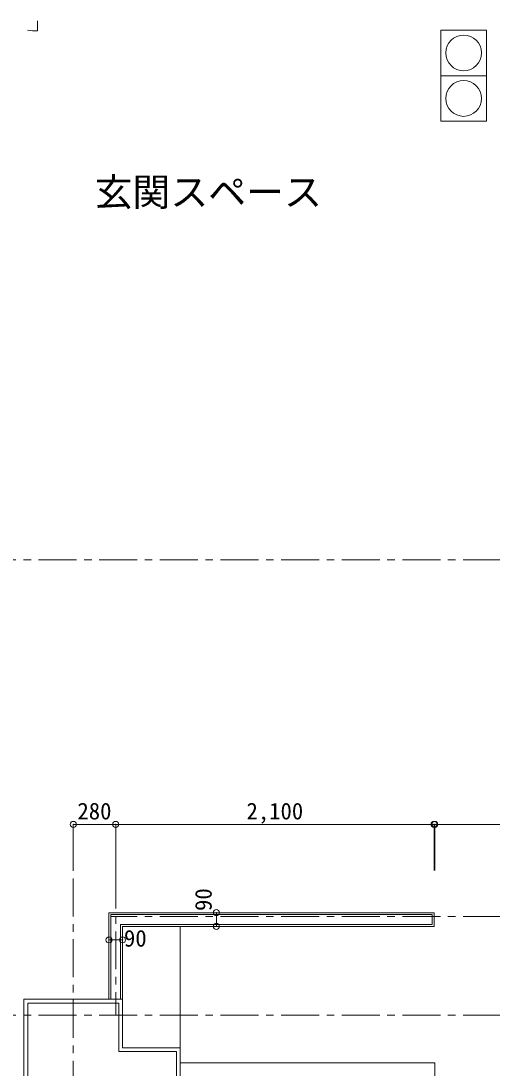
# Model space of a CAD drawing. Units: millimetres at full size, sheet at 1:50. Extents: x -19990 to 20111, y -13076 to 12993.
# Drawn here: x 1214 to 4322, y -3226 to 3673 of the extents above; entities that cross this region are included whole.
import ezdxf
from ezdxf.enums import TextEntityAlignment as Align

# ---------------------------------------------------------------- set-up
doc = ezdxf.new("R2010")
doc.units = ezdxf.units.MM
doc.header["$LTSCALE"] = 50
doc.header["$PDMODE"] = 32
doc.header["$PDSIZE"] = 40
doc.linetypes.add('CHAIN1', pattern=[8, 5, -1, 1, -1])
for name, color, linetype, lineweight in [('1-1_表（文字_固定）', 4, 'Continuous', 9), ('1-2', 3, 'Continuous', 18), ('1-3', 7, 'Continuous', 13), ('1-6', 7, 'Continuous', 13), ('1-8', 4, 'Continuous', 9), ('1-B', 7, 'Continuous', 13), ('1-D_寸法', 6, 'Continuous', 9)]:
    doc.layers.add(name, color=color, linetype=linetype, lineweight=lineweight)
doc.layers.add('1-5_建具姿図', color=3, linetype='Continuous')
doc.styles.add('ＭＳ ゴシック', font='')
doc.styles.get('ＭＳ ゴシック').set_extended_font_data('MS Gothic')

msp = doc.modelspace()

# ---------------------------------------------------------------- linework, layer by layer
at = {"layer": '1-1_表（文字_固定）', "linetype": 'CHAIN1'}
for p, q in [((12781.09, 122.83), (-15740.39, 122.83)), ((1559.61, -9827.17), (1559.61, -1772.06)), ((1839.61, -1925.17), (1839.61, -2877.17)), ((12781.09, -2227.17), (1807.11, -2227.17)), ((12781.09, -2877.17), (-15740.39, -2877.17))]:
    msp.add_line(p, q, dxfattribs=at)
at = {"layer": '1-1_表（文字_固定）', "color": 7, "lineweight": 13}
for q in [(3939.61, -1925.17), (5419.61, -1620.67)]:
    msp.add_line((3939.61, -1620.67), q, dxfattribs=at)
at = {"layer": '1-1_表（文字_固定）', "color": 2}
msp.add_point((3939.61, -1620.67), dxfattribs=at)
at = {"layer": '1-2'}
for p, q in [((1794.61, -2772.17), (1794.61, -2202.17)), ((1794.61, -2202.17), (3939.61, -2202.17)), ((1884.61, -2772.17), (1884.61, -2292.17)), ((1884.61, -3092.17), (1884.61, -2772.17)), ((2264.61, -3092.17), (1884.61, -3092.17)), ((2264.61, -3692.17), (2264.61, -3092.17))]:
    msp.add_line(p, q, dxfattribs=at)
for points in [[(1884.61, -2292.17), (3939.61, -2292.17), (3939.61, -2202.17)], [(1234.61, -3622.17), (1234.61, -2772.17), (1884.61, -2772.17)]]:
    msp.add_lwpolyline(points, dxfattribs=at)
at = {"layer": '1-3'}
for p, q in [((1859.61, -2797.17), (1859.61, -3117.17)), ((2239.61, -3117.17), (1859.61, -3117.17)), ((2239.61, -3717.17), (2239.61, -3117.17))]:
    msp.add_line(p, q, dxfattribs=at)
msp.add_lwpolyline([(1859.61, -3597.17), (1259.61, -3597.17), (1259.61, -2797.17), (1859.61, -2797.17)], dxfattribs=at)
at = {"layer": '1-6'}
for p, q in [((1559.61, -1620.67), (1559.61, -1925.17)), ((1559.61, -1620.67), (1839.61, -1620.67)), ((1839.61, -1620.67), (1839.61, -1925.17)), ((1839.61, -1620.67), (3939.61, -1620.67)), ((3939.61, -1620.67), (3939.61, -1925.17)), ((3944.61, -1620.67), (3944.61, -1925.17)), ((2504.01, -2292.17), (2504.01, -2202.17)), ((1794.61, -2381.13), (1884.61, -2381.13))]:
    msp.add_line(p, q, dxfattribs=at)
at = {"layer": '1-6', "color": 2}
for p in [(1559.61, -1620.67), (1839.61, -1620.67), (3939.61, -1620.67), (3944.61, -1620.67), (2504.01, -2202.17), (2504.01, -2292.17), (1794.61, -2381.13), (1884.61, -2381.13)]:
    msp.add_point(p, dxfattribs=at)
at = {"layer": '1-8'}
for p, q in [((1323.36, 3607.83), (1323.36, 3672.83)), ((3984.61, 3312.19), (3984.61, 3612.19)), ((4284.61, 3612.19), (3984.61, 3612.19)), ((4284.61, 3312.19), (4284.61, 3612.19)), ((4284.61, 3312.19), (3984.61, 3312.19)), ((3984.61, 3012.19), (3984.61, 3312.19)), ((4284.61, 3012.19), (4284.61, 3312.19)), ((4284.61, 3012.19), (3984.61, 3012.19)), ((1807.11, -2772.17), (1807.11, -2214.67)), ((1807.11, -2214.67), (3927.11, -2214.67)), ((1872.11, -2772.17), (1872.11, -2279.67)), ((2264.61, -3092.17), (2264.61, -2292.17))]:
    msp.add_line(p, q, dxfattribs=at)
msp.add_lwpolyline([(1872.11, -2279.67), (3927.11, -2279.67), (3927.11, -2214.67)], dxfattribs=at)
for centre in [(4134.61, 3462.19), (4134.61, 3162.19)]:
    msp.add_circle(centre, 118, dxfattribs=at)
msp.add_arc((1323.36, 4207.83), 600, 263.78992, 270, dxfattribs=at)
at = {"layer": '1-B'}
msp.add_line((3944.61, -1620.67), (5419.61, -1620.67), dxfattribs=at)
at = {"layer": '1-D_寸法'}
for p in [(2264.61, -3192.17), (3944.61, -3692.17)]:
    msp.add_line(p, (3944.61, -3192.17), dxfattribs=at)

# ---------------------------------------------------------------- texts
at = {"layer": '1-5_建具姿図', "style": 'ＭＳ ゴシック'}
msp.add_text('玄関スペース', height=183.3, dxfattribs=at).set_placement((1699.85, 2399.04), align=Align.BOTTOM_LEFT)
at = {"layer": '1-6', "style": 'ＭＳ ゴシック'}
for s, p in [('280', (1587.11, -1620.67)), ('2,100', (2702.11, -1620.67)), ('90', (1894.13, -2458.7))]:
    msp.add_text(s, height=110, dxfattribs=at).set_placement(p, align=Align.BOTTOM_LEFT)
msp.add_text('90', height=110, rotation=90, dxfattribs=at).set_placement((2505.73, -2190.82), align=Align.BOTTOM_LEFT)

doc.saveas('drawing.dxf')
